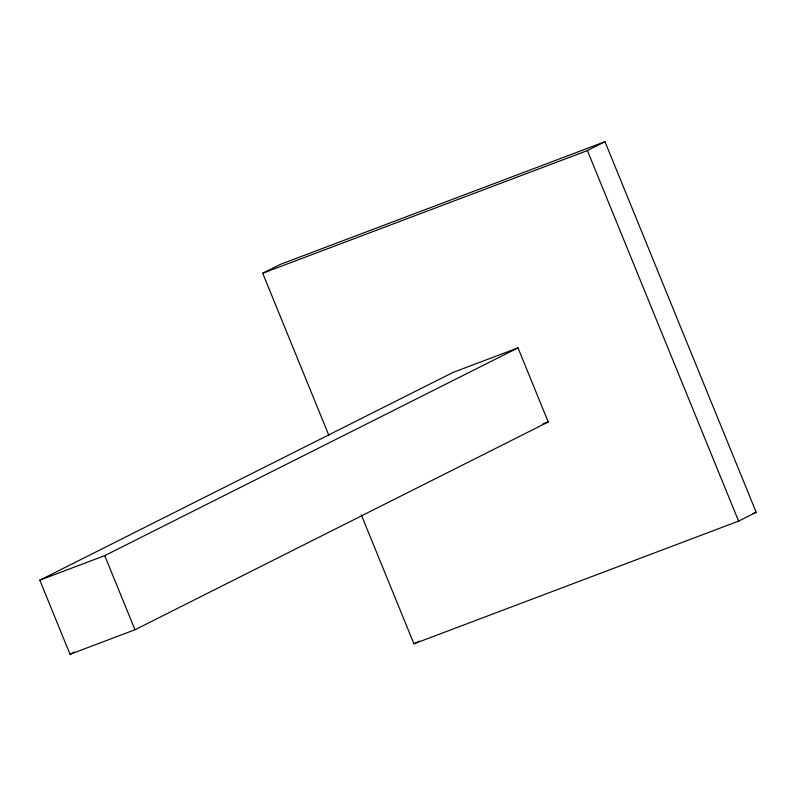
<?xml version="1.0" encoding="UTF-8"?>
<svg xmlns="http://www.w3.org/2000/svg" width="796" height="796" viewBox="0 0 796 796"><rect width="100%" height="100%" fill="white"/><g stroke="black" fill="none" stroke-linecap="round" stroke-linejoin="round"><path stroke-width="1.19" d="M328.917 435.512L262.7 273.247L280.301 264.391L604.98 141.708L756.2 512.276L738.598 521.121L413.92 643.805L361.324 514.913M262.7 273.247L587.378 150.563L604.98 141.708M39.8 580.175L453.063 372.399L517.997 347.862L548.235 421.97L134.982 629.755L70.048 654.292L39.8 580.175L104.734 555.638L517.997 347.862M70.048 654.292L74.486 652.053M413.92 643.805L419.422 641.039M542.444 424.159L548.235 421.97M752.717 513.589L756.2 512.276M587.378 150.563L738.598 521.121M104.734 555.638L134.982 629.755"/></g></svg>
